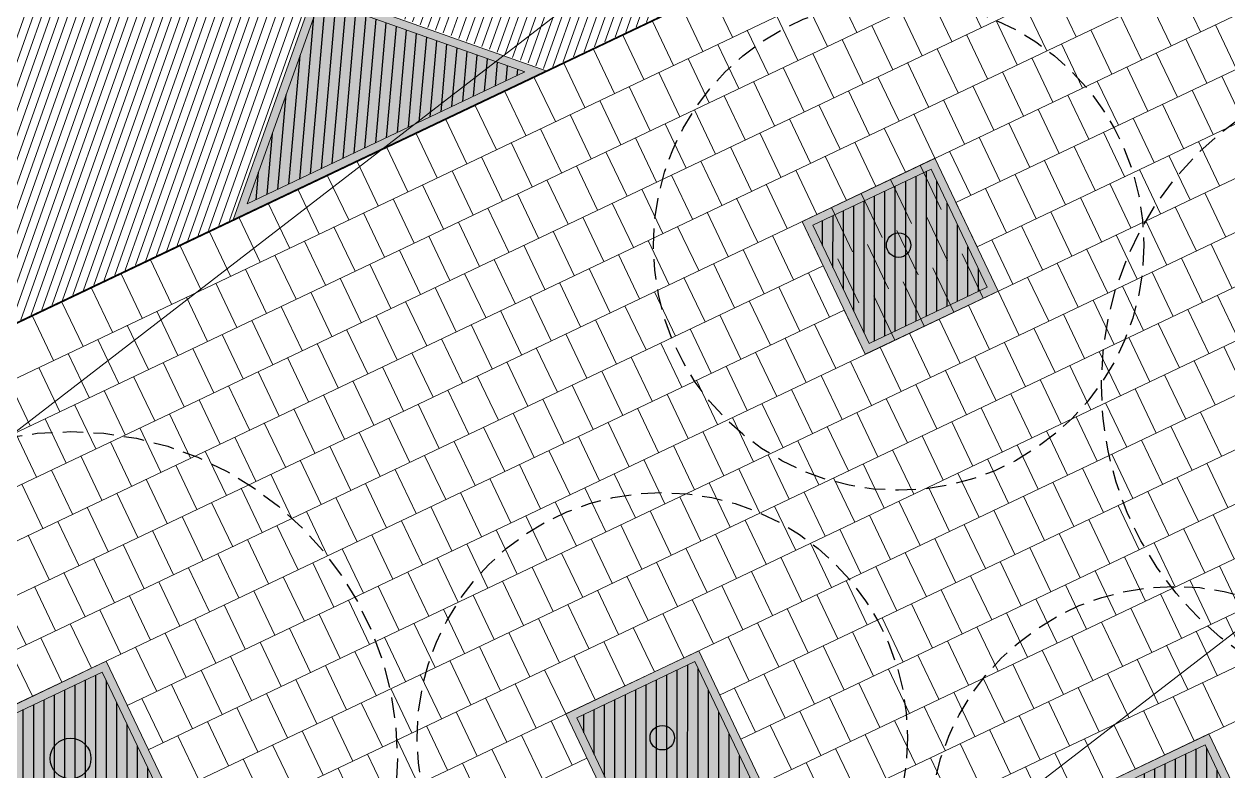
# Model space of a CAD drawing. Header units: metres. Extents: x 678805 to 1359287, y 2747329 to 5497370.
# Drawn here: x 679722.23 to 679736.96, y 2748713.43 to 2748722.57 of the extents above; entities that cross this region are included whole.
import ezdxf
from ezdxf.enums import TextEntityAlignment as Align

# ---------------------------------------------------------------- set-up
doc = ezdxf.new("R2010")
doc.units = ezdxf.units.M
doc.linetypes.add('XREF_MON_SFT_TREES$0$HIDDEN', pattern=[0.375, 0.25, -0.125])
for name, color, linetype in [('00_XREF_MON_HSC_PAVEMENT', 7, 'Continuous'), ('00_XREF_TWQ_SFT_TREES', 7, 'Continuous'), ('XREF_MON_HSC_PAVEMENT$0$03-TR-Tree Pit_Green', 74, 'Continuous'), ('XREF_MON_SFT_TREES$0$SL_TREE_CANOPY', 251, 'XREF_MON_SFT_TREES$0$HIDDEN'), ('XREF_MON_SFT_TREES$0$SL_TREE_TRUNK', 251, 'Continuous')]:
    doc.layers.add(name, color=color, linetype=linetype)
for name, color, linetype, true_color in [('02-L-Waterfeatures 01', 7, 'Continuous', 0x4da6ff), ('XREF_MON_HSC_PAVEMENT$0$03-TR-Tree Pit_White', 7, 'Continuous', 0xfcfcfc), ('XREF_MON_SFT_TREES$0$SL_TREE_ACACIA_ETBAICA', 7, 'Continuous', 0x405700), ('XREF_MON_SFT_TREES$0$SL_TREE_ACACIA_GERRARDII', 7, 'Continuous', 0x4c4c00), ('XREF_MON_SFT_TREES$0$SL_TREE_ACACIA_NILOTICA', 7, 'Continuous', 0x264d00), ('XREF_MON_SFT_TREES$0$SL_TREE_PROSOPIS_CINERARIA', 7, 'Continuous', 0x5f7f00)]:
    doc.layers.add(name, color=color, linetype=linetype, true_color=true_color)
for name, color, linetype, lineweight in [('XREF_MON_GENERAL_LAYOUT$0$02-L-Level Curves 0.25-0.75m', 33, 'Continuous', 5), ('XREF_MON_GENERAL_LAYOUT$0$02-L-Level Curves 1m', 37, 'Continuous', 5), ('XREF_MON_GENERAL_LAYOUT$0$02-L-Material Change', 251, 'Continuous', 5), ('XREF_MON_GENERAL_LAYOUT$0$04-BK-Tree Pit', 6, 'Continuous', 5), ('XREF_MON_HSC_PAVEMENT$0$02-L-B-Flat Bar', 251, 'Continuous', 5), ('XREF_MON_HSC_PAVEMENT$0$04-BK-Tree Pit', 6, 'Continuous', 5)]:
    doc.layers.add(name, color=color, linetype=linetype, lineweight=lineweight)
for name, color, linetype, lineweight, true_color in [('XREF_MON_HSC_PAVEMENT$0$02-L-Joints-Paviment_07_Precast Concrete Blocks 60X40', 7, 'Continuous', 5, 0x999999), ('XREF_MON_HSC_PAVEMENT$0$03-TR-Pavement_07_Precast Concrete Blocks 20X10', 7, 'Continuous', 5, 0x999999), ('XREF_MON_HSC_PAVEMENT$0$03-TR-Pavement_07_Precast Concrete Blocks 60X40', 7, 'Continuous', 5, 0x999999)]:
    doc.layers.add(name, color=color, linetype=linetype, lineweight=lineweight, true_color=true_color)
doc.layers.get('XREF_MON_SFT_TREES$0$SL_TREE_ACACIA_ETBAICA').off()
doc.layers.get('XREF_MON_SFT_TREES$0$SL_TREE_ACACIA_GERRARDII').off()
doc.layers.get('XREF_MON_SFT_TREES$0$SL_TREE_ACACIA_NILOTICA').off()
doc.layers.get('XREF_MON_SFT_TREES$0$SL_TREE_PROSOPIS_CINERARIA').off()
doc.styles.add('XREF_MON_GENERAL_LAYOUT$0$Standard', font='arial.ttf')

# ---------------------------------------------------------------- blocks, each defined once
blk = doc.blocks.new('XREF_MON_SFT_TREES$0$Prosopis_cineraria')
h = blk.add_hatch()
h.set_pattern_fill('ANSI31', color=256, scale=0.1)
edge = h.paths.add_edge_path()
edge.add_arc((0, 0), 4, 0, 360)
at = {"layer": 'XREF_MON_SFT_TREES$0$SL_TREE_TRUNK'}
h = blk.add_hatch(color=256, dxfattribs=at)
h.dxf.hatch_style = 1
edge = h.paths.add_edge_path()
edge.add_arc((0, 0), 0.25, 0, 360)
at = {"layer": 'XREF_MON_SFT_TREES$0$SL_TREE_CANOPY', "linetype": 'XREF_MON_SFT_TREES$0$HIDDEN'}
blk.add_circle((0, 0), 4, dxfattribs=at)
at = {"layer": 'XREF_MON_SFT_TREES$0$SL_TREE_TRUNK'}
blk.add_circle((0, 0), 0.25, dxfattribs=at)
blk = doc.blocks.new('XREF_MON_SFT_TREES$0$Acacia etbaica')
h = blk.add_hatch()
h.set_pattern_fill('ANSI31', color=256, scale=0.1)
edge = h.paths.add_edge_path()
edge.add_arc((0, 0), 3, 0, 360)
at = {"layer": 'XREF_MON_SFT_TREES$0$SL_TREE_TRUNK'}
h = blk.add_hatch(color=256, dxfattribs=at)
h.dxf.hatch_style = 1
edge = h.paths.add_edge_path()
edge.add_arc((0, 0), 0.15, 286.4511, 569.1271)
edge.add_arc((0, 0), 0.15, 209.1271, 286.4511)
at = {"layer": 'XREF_MON_SFT_TREES$0$SL_TREE_CANOPY'}
blk.add_circle((0, 0), 3, dxfattribs=at)
at = {"layer": 'XREF_MON_SFT_TREES$0$SL_TREE_TRUNK'}
blk.add_circle((0, 0), 0.15, dxfattribs=at)
blk.add_circle((0, 0), 0.15, dxfattribs=at)
blk = doc.blocks.new('XREF_MON_SFT_TREES$0$Acacia_nilotica')
h = blk.add_hatch()
h.set_pattern_fill('ANSI31', color=256, scale=0.1)
edge = h.paths.add_edge_path()
edge.add_arc((0, 0), 4, 0, 360)
at = {"layer": 'XREF_MON_SFT_TREES$0$SL_TREE_TRUNK'}
h = blk.add_hatch(color=256, dxfattribs=at)
h.dxf.hatch_style = 1
edge = h.paths.add_edge_path()
edge.add_arc((0, 0), 0.25, 0, 360)
at = {"layer": 'XREF_MON_SFT_TREES$0$SL_TREE_CANOPY', "linetype": 'XREF_MON_SFT_TREES$0$HIDDEN'}
blk.add_circle((0, 0), 4, dxfattribs=at)
at = {"layer": 'XREF_MON_SFT_TREES$0$SL_TREE_TRUNK'}
blk.add_circle((0, 0), 0.25, dxfattribs=at)
blk = doc.blocks.new('XREF_MON_SFT_TREES$0$Acacia_gerrardii_1')
h = blk.add_hatch()
h.set_pattern_fill('ANSI31', color=256, scale=0.1, style=0)
edge = h.paths.add_edge_path()
edge.add_ellipse((0, 0), major_axis=(-2.995, -1.722), ratio=0.760082, start_angle=0, end_angle=360)
at = {"layer": 'XREF_MON_SFT_TREES$0$SL_TREE_TRUNK'}
h = blk.add_hatch(color=256, dxfattribs=at)
h.dxf.hatch_style = 1
edge = h.paths.add_edge_path()
edge.add_arc((0, 0), 0.15, -7.3549, 352.6451)
at = {"layer": 'XREF_MON_SFT_TREES$0$SL_TREE_CANOPY'}
blk.add_ellipse((0, 0), major_axis=(-2.995, -1.722), ratio=0.760082, dxfattribs=at)
at = {"layer": 'XREF_MON_SFT_TREES$0$SL_TREE_TRUNK'}
blk.add_circle((0, 0), 0.15, dxfattribs=at)
blk.add_circle((0, 0), 0.15, dxfattribs=at)
blk = doc.blocks.new('XREF_MON_SFT_TREES')
at = {"layer": 'XREF_MON_SFT_TREES$0$SL_TREE_ACACIA_ETBAICA', "rotation": 25.44812939262281}
for p in [(679732.935, 2748719.866), (679730.043, 2748713.838), (679736.312, 2748712.69)]:
    blk.add_blockref('XREF_MON_SFT_TREES$0$Acacia etbaica', p, dxfattribs=at)
at = {"layer": 'XREF_MON_SFT_TREES$0$SL_TREE_ACACIA_GERRARDII', "rotation": 25.44812939262281}
blk.add_blockref('XREF_MON_SFT_TREES$0$Acacia_gerrardii_1', (679740.364, 2748709.444), dxfattribs=at)
at = {"layer": 'XREF_MON_SFT_TREES$0$SL_TREE_ACACIA_NILOTICA', "rotation": 25.44812939262281}
blk.add_blockref('XREF_MON_SFT_TREES$0$Acacia_nilotica', (679739.415, 2748718.153), dxfattribs=at)
at = {"layer": 'XREF_MON_SFT_TREES$0$SL_TREE_PROSOPIS_CINERARIA', "rotation": 25.44812939262281}
blk.add_blockref('XREF_MON_SFT_TREES$0$Prosopis_cineraria', (679722.803, 2748713.584), dxfattribs=at)
blk = doc.blocks.new('XREF_MON_HSC_PAVEMENT$0$Escocell Quadrat')
at = {"layer": 'XREF_MON_HSC_PAVEMENT$0$03-TR-Tree Pit_Green'}
h = blk.add_hatch(dxfattribs=at)
h.set_pattern_fill('ANSI31', color=256, scale=0.04, angle=19.5514)
h.set_pattern_definition([(64.551379247, (-1794786.01457, -2189831.7944), (-0.114677314033, 0.0545720958565), [])])
h.paths.add_polyline_path([(-1.159, 0.359), (-2.759, 0.359), (-2.759, -1.241), (-1.159, -1.241)])
at = {"layer": 'XREF_MON_HSC_PAVEMENT$0$03-TR-Tree Pit_White'}
h = blk.add_hatch(color=256, dxfattribs=at)
h.dxf.hatch_style = 1
h.paths.add_polyline_path([(-2.859, 0.459), (-1.059, 0.459), (-1.059, -1.341), (-2.859, -1.341)])
at = {"ltscale": 0.3}
blk.add_lwpolyline([(-2.759, -1.241), (-1.159, -1.241), (-1.159, 0.359), (-2.759, 0.359)], close=True, dxfattribs=at)
blk = doc.blocks.new('XREF_MON_HSC_PAVEMENT$0$Alcorque Parking 8m2')
at = {"layer": 'XREF_MON_HSC_PAVEMENT$0$03-TR-Tree Pit_Green', "ltscale": 0.3}
h = blk.add_hatch(dxfattribs=at)
h.set_pattern_fill('ANSI31', color=256, scale=0.04, angle=40)
h.set_pattern_definition([(85, (-679726.04474, -2748720.75428), (-0.1265167266577, 0.011068779329), [])])
h.paths.add_polyline_path([(-1.079, -0.384), (2.316, 1.231), (-0.189, 2.121)])
at = {"layer": 'XREF_MON_HSC_PAVEMENT$0$03-TR-Tree Pit_White'}
h = blk.add_hatch(color=256, dxfattribs=at)
h.dxf.hatch_style = 1
h.paths.add_polyline_path([(-1.254, -0.578), (2.577, 1.245), (-0.25, 2.249)])
blk = doc.blocks.new('XREF_MON_HSC_PAVEMENT')
at = {"layer": 'XREF_MON_HSC_PAVEMENT$0$03-TR-Pavement_07_Precast Concrete Blocks 20X10'}
h = blk.add_hatch(dxfattribs=at)
h.set_pattern_fill('ANSI31', color=256, scale=0.0315, angle=25.5)
h.set_pattern_definition([(70.5, (0, 0), (-0.094275932128, 0.033384858509), [])])
edge = h.paths.add_edge_path()
edge.add_line((679693.238, 2748712.205), (679695.035, 2748708.429))
edge.add_line((679695.035, 2748708.429), (679697.925, 2748707.403))
edge.add_line((679697.925, 2748707.403), (679701.77, 2748709.232))
edge.add_line((679701.77, 2748709.232), (679702.775, 2748712.059))
edge.add_line((679702.775, 2748712.059), (679705.602, 2748711.055))
edge.add_line((679705.602, 2748711.055), (679709.447, 2748712.885))
edge.add_line((679709.447, 2748712.885), (679710.451, 2748715.712))
edge.add_line((679710.451, 2748715.712), (679713.278, 2748714.708))
edge.add_line((679713.278, 2748714.708), (679717.123, 2748716.538))
edge.add_line((679717.123, 2748716.538), (679718.127, 2748719.365))
edge.add_line((679718.127, 2748719.365), (679720.954, 2748718.361))
edge.add_line((679720.954, 2748718.361), (679724.792, 2748720.187))
edge.add_line((679724.792, 2748720.187), (679725.802, 2748723.017))
edge.add_line((679725.802, 2748723.017), (679728.63, 2748722.014))
edge.add_line((679728.63, 2748722.014), (679732.474, 2748723.843))
edge.add_line((679732.474, 2748723.843), (679733.444, 2748726.576))
edge.add_line((679733.444, 2748726.576), (679733.478, 2748726.669))
edge.add_line((679733.478, 2748726.669), (679736.304, 2748725.666))
edge.add_line((679736.304, 2748725.666), (679740.149, 2748727.495))
edge.add_line((679740.149, 2748727.495), (679741.153, 2748730.322))
edge.add_line((679741.153, 2748730.322), (679743.98, 2748729.318))
edge.add_line((679743.98, 2748729.318), (679747.825, 2748731.148))
edge.add_line((679747.825, 2748731.148), (679748.847, 2748734.036))
edge.add_line((679748.847, 2748734.036), (679747.049, 2748737.816))
edge.add_line((679747.049, 2748737.816), (679693.237, 2748712.208))
at = {"layer": 'XREF_MON_HSC_PAVEMENT$0$02-L-B-Flat Bar'}
blk.add_lwpolyline([(679697.907, 2748707.394), (679747.819, 2748731.132)], dxfattribs=at)
at = {"layer": 'XREF_MON_HSC_PAVEMENT$0$02-L-Joints-Paviment_07_Precast Concrete Blocks 60X40'}
for points in [[(679732.166, 2748723.01), (679732.424, 2748722.468)], [(679733.688, 2748723.07), (679733.946, 2748722.528)], [(679736.371, 2748723.018), (679736.629, 2748722.476)], [(679730.645, 2748722.95), (679730.902, 2748722.409)], [(679731.805, 2748722.838), (679732.063, 2748722.297)], [(679733.327, 2748722.898), (679733.585, 2748722.356)], [(679734.849, 2748722.958), (679735.107, 2748722.416)], [(679736.01, 2748722.846), (679736.268, 2748722.304)], [(679730.283, 2748722.779), (679730.541, 2748722.237)], [(679732.966, 2748722.726), (679733.224, 2748722.184)], [(679734.488, 2748722.786), (679734.746, 2748722.244)], [(679729.922, 2748722.607), (679730.18, 2748722.065)], [(679731.444, 2748722.666), (679731.702, 2748722.125)], [(679732.605, 2748722.554), (679732.863, 2748722.013)], [(679734.127, 2748722.614), (679734.385, 2748722.072)], [(679735.649, 2748722.674), (679735.907, 2748722.132)], [(679736.81, 2748722.562), (679737.067, 2748722.02)], [(679729.561, 2748722.435), (679729.819, 2748721.893)], [(679731.083, 2748722.495), (679731.341, 2748721.953)], [(679733.766, 2748722.442), (679734.024, 2748721.901)], [(679735.288, 2748722.502), (679735.545, 2748721.96)], [(679736.448, 2748722.39), (679736.706, 2748721.848)], [(679729.2, 2748722.263), (679729.458, 2748721.721)], [(679730.722, 2748722.323), (679730.98, 2748721.781)], [(679732.244, 2748722.383), (679732.502, 2748721.841)], [(679733.405, 2748722.27), (679733.662, 2748721.729)], [(679734.926, 2748722.33), (679735.184, 2748721.788)], [(679730.361, 2748722.151), (679730.618, 2748721.609)], [(679731.883, 2748722.211), (679732.14, 2748721.669)], [(679733.043, 2748722.099), (679733.301, 2748721.557)], [(679734.565, 2748722.158), (679734.823, 2748721.617)], [(679736.087, 2748722.218), (679736.345, 2748721.676)], [(679728.839, 2748722.091), (679729.096, 2748721.549)], [(679729.999, 2748721.979), (679730.257, 2748721.437)], [(679731.521, 2748722.039), (679731.779, 2748721.497)], [(679734.204, 2748721.986), (679734.462, 2748721.445)], [(679735.726, 2748722.046), (679735.984, 2748721.504)], [(679728.477, 2748721.919), (679728.735, 2748721.377)], [(679729.638, 2748721.807), (679729.896, 2748721.265)], [(679731.16, 2748721.867), (679731.418, 2748721.325)], [(679732.682, 2748721.927), (679732.94, 2748721.385)], [(679733.843, 2748721.815), (679734.101, 2748721.273)], [(679735.365, 2748721.874), (679735.623, 2748721.333)], [(679736.887, 2748721.934), (679737.145, 2748721.392)], [(679728.116, 2748721.747), (679728.374, 2748721.206)], [(679730.799, 2748721.695), (679731.057, 2748721.153)], [(679732.321, 2748721.755), (679732.579, 2748721.213)], [(679735.004, 2748721.702), (679735.262, 2748721.161)], [(679736.526, 2748721.762), (679736.784, 2748721.22)], [(679727.755, 2748721.575), (679728.013, 2748721.034)], [(679729.277, 2748721.635), (679729.535, 2748721.093)], [(679730.438, 2748721.523), (679730.696, 2748720.981)], [(679731.96, 2748721.583), (679732.218, 2748721.041)], [(679733.482, 2748721.643), (679733.74, 2748721.101)], [(679734.643, 2748721.531), (679734.9, 2748720.989)], [(679736.164, 2748721.59), (679736.422, 2748721.049)], [(679727.394, 2748721.404), (679727.652, 2748720.862)], [(679728.916, 2748721.463), (679729.174, 2748720.922)], [(679731.599, 2748721.411), (679731.856, 2748720.869)], [(679733.121, 2748721.471), (679733.378, 2748720.929)], [(679734.281, 2748721.359), (679734.539, 2748720.817)], [(679735.803, 2748721.419), (679736.061, 2748720.877)], [(679727.033, 2748721.232), (679727.29, 2748720.69)], [(679728.555, 2748721.291), (679728.812, 2748720.75)], [(679730.077, 2748721.351), (679730.334, 2748720.809)], [(679731.237, 2748721.239), (679731.495, 2748720.697)], [(679732.759, 2748721.299), (679733.017, 2748720.757)], [(679735.442, 2748721.247), (679735.7, 2748720.705)], [(679728.193, 2748721.12), (679728.451, 2748720.578)], [(679729.715, 2748721.179), (679729.973, 2748720.638)], [(679730.876, 2748721.067), (679731.134, 2748720.526)], [(679732.398, 2748721.127), (679732.656, 2748720.585)], [(679733.92, 2748721.187), (679734.178, 2748720.645)], [(679735.081, 2748721.075), (679735.339, 2748720.533)], [(679736.603, 2748721.135), (679736.861, 2748720.593)], [(679726.671, 2748721.06), (679726.929, 2748720.518)], [(679727.832, 2748720.948), (679728.09, 2748720.406)], [(679729.354, 2748721.008), (679729.612, 2748720.466)], [(679732.037, 2748720.955), (679732.295, 2748720.413)], [(679733.559, 2748721.015), (679733.817, 2748720.473)], [(679736.242, 2748720.963), (679736.5, 2748720.421)], [(679726.31, 2748720.888), (679726.568, 2748720.346)], [(679727.471, 2748720.776), (679727.729, 2748720.234)], [(679728.993, 2748720.836), (679729.251, 2748720.294)], [(679730.515, 2748720.895), (679730.773, 2748720.354)], [(679731.676, 2748720.783), (679731.934, 2748720.242)], [(679733.198, 2748720.843), (679733.456, 2748720.301)], [(679734.72, 2748720.903), (679734.978, 2748720.361)], [(679735.881, 2748720.791), (679736.138, 2748720.249)], [(679725.949, 2748720.716), (679726.207, 2748720.174)], [(679728.632, 2748720.664), (679728.89, 2748720.122)], [(679730.154, 2748720.724), (679730.412, 2748720.182)], [(679732.837, 2748720.671), (679733.094, 2748720.129)], [(679734.359, 2748720.731), (679734.616, 2748720.189)], [(679735.519, 2748720.619), (679735.777, 2748720.077)], [(679725.588, 2748720.544), (679725.846, 2748720.002)], [(679727.11, 2748720.604), (679727.368, 2748720.062)], [(679728.271, 2748720.492), (679728.528, 2748719.95)], [(679729.793, 2748720.552), (679730.05, 2748720.01)], [(679731.315, 2748720.611), (679731.572, 2748720.07)], [(679732.475, 2748720.499), (679732.733, 2748719.958)], [(679733.997, 2748720.559), (679734.255, 2748720.017)], [(679736.68, 2748720.507), (679736.938, 2748719.965)], [(679725.227, 2748720.372), (679725.484, 2748719.831)], [(679726.749, 2748720.432), (679727.006, 2748719.89)], [(679729.431, 2748720.38), (679729.689, 2748719.838)], [(679730.953, 2748720.44), (679731.211, 2748719.898)], [(679732.114, 2748720.327), (679732.372, 2748719.786)], [(679733.636, 2748720.387), (679733.894, 2748719.845)], [(679735.158, 2748720.447), (679735.416, 2748719.905)], [(679736.319, 2748720.335), (679736.577, 2748719.793)], [(679724.865, 2748720.2), (679725.123, 2748719.659)], [(679726.387, 2748720.26), (679726.645, 2748719.718)], [(679727.909, 2748720.32), (679728.167, 2748719.778)], [(679729.07, 2748720.208), (679729.328, 2748719.666)], [(679730.592, 2748720.268), (679730.85, 2748719.726)], [(679733.275, 2748720.215), (679733.533, 2748719.674)], [(679734.797, 2748720.275), (679735.055, 2748719.733)], [(679726.026, 2748720.088), (679726.284, 2748719.547)], [(679727.548, 2748720.148), (679727.806, 2748719.606)], [(679728.709, 2748720.036), (679728.967, 2748719.494)], [(679730.231, 2748720.096), (679730.489, 2748719.554)], [(679731.753, 2748720.156), (679732.011, 2748719.614)], [(679732.914, 2748720.044), (679733.172, 2748719.502)], [(679734.436, 2748720.103), (679734.694, 2748719.562)], [(679735.958, 2748720.163), (679736.216, 2748719.621)], [(679724.504, 2748720.029), (679724.762, 2748719.487)], [(679725.665, 2748719.916), (679725.923, 2748719.375)], [(679727.187, 2748719.976), (679727.445, 2748719.434)], [(679729.87, 2748719.924), (679730.128, 2748719.382)], [(679731.392, 2748719.984), (679731.65, 2748719.442)], [(679734.075, 2748719.931), (679734.332, 2748719.39)], [(679735.597, 2748719.991), (679735.854, 2748719.449)], [(679724.143, 2748719.857), (679724.401, 2748719.315)], [(679725.304, 2748719.745), (679725.562, 2748719.203)], [(679726.826, 2748719.804), (679727.084, 2748719.263)], [(679728.348, 2748719.864), (679728.606, 2748719.322)], [(679729.509, 2748719.752), (679729.766, 2748719.21)], [(679731.031, 2748719.812), (679731.288, 2748719.27)], [(679732.553, 2748719.872), (679732.81, 2748719.33)], [(679733.713, 2748719.76), (679733.971, 2748719.218)], [(679735.235, 2748719.819), (679735.493, 2748719.278)], [(679736.757, 2748719.879), (679737.015, 2748719.337)], [(679723.782, 2748719.685), (679724.04, 2748719.143)], [(679726.465, 2748719.632), (679726.722, 2748719.091)], [(679727.987, 2748719.692), (679728.244, 2748719.15)], [(679730.669, 2748719.64), (679730.927, 2748719.098)], [(679732.191, 2748719.7), (679732.449, 2748719.158)], [(679733.352, 2748719.588), (679733.61, 2748719.046)], [(679734.874, 2748719.647), (679735.132, 2748719.106)], [(679736.396, 2748719.707), (679736.654, 2748719.165)], [(679723.421, 2748719.513), (679723.679, 2748718.971)], [(679724.943, 2748719.573), (679725.201, 2748719.031)], [(679726.103, 2748719.461), (679726.361, 2748718.919)], [(679727.625, 2748719.52), (679727.883, 2748718.979)], [(679729.147, 2748719.58), (679729.405, 2748719.038)], [(679730.308, 2748719.468), (679730.566, 2748718.926)], [(679731.83, 2748719.528), (679732.088, 2748718.986)], [(679734.513, 2748719.476), (679734.771, 2748718.934)], [(679736.035, 2748719.535), (679736.293, 2748718.994)], [(679723.06, 2748719.341), (679723.317, 2748718.799)], [(679724.582, 2748719.401), (679724.839, 2748718.859)], [(679727.264, 2748719.349), (679727.522, 2748718.807)], [(679728.786, 2748719.408), (679729.044, 2748718.867)], [(679729.947, 2748719.296), (679730.205, 2748718.754)], [(679731.469, 2748719.356), (679731.727, 2748718.814)], [(679732.991, 2748719.416), (679733.249, 2748718.874)], [(679734.152, 2748719.304), (679734.41, 2748718.762)], [(679735.674, 2748719.363), (679735.932, 2748718.822)], [(679722.698, 2748719.169), (679722.956, 2748718.627)], [(679724.22, 2748719.229), (679724.478, 2748718.687)], [(679725.742, 2748719.289), (679726, 2748718.747)], [(679726.903, 2748719.177), (679727.161, 2748718.635)], [(679728.425, 2748719.236), (679728.683, 2748718.695)], [(679731.108, 2748719.184), (679731.366, 2748718.642)], [(679732.63, 2748719.244), (679732.888, 2748718.702)], [(679735.313, 2748719.192), (679735.57, 2748718.65)], [(679736.835, 2748719.251), (679737.092, 2748718.71)], [(679723.859, 2748719.057), (679724.117, 2748718.515)], [(679725.381, 2748719.117), (679725.639, 2748718.575)], [(679726.542, 2748719.005), (679726.8, 2748718.463)], [(679728.064, 2748719.065), (679728.322, 2748718.523)], [(679729.586, 2748719.124), (679729.844, 2748718.583)], [(679730.747, 2748719.012), (679731.004, 2748718.47)], [(679732.269, 2748719.072), (679732.526, 2748718.53)], [(679733.791, 2748719.132), (679734.048, 2748718.59)], [(679734.951, 2748719.02), (679735.209, 2748718.478)], [(679736.473, 2748719.08), (679736.731, 2748718.538)], [(679722.337, 2748718.997), (679722.595, 2748718.455)], [(679723.498, 2748718.885), (679723.756, 2748718.343)], [(679725.02, 2748718.945), (679725.278, 2748718.403)], [(679727.703, 2748718.893), (679727.961, 2748718.351)], [(679729.225, 2748718.952), (679729.482, 2748718.411)], [(679731.907, 2748718.9), (679732.165, 2748718.358)], [(679733.429, 2748718.96), (679733.687, 2748718.418)], [(679736.112, 2748718.908), (679736.37, 2748718.366)], [(679723.137, 2748718.713), (679723.395, 2748718.172)], [(679724.659, 2748718.773), (679724.917, 2748718.231)], [(679726.181, 2748718.833), (679726.439, 2748718.291)], [(679727.341, 2748718.721), (679727.599, 2748718.179)], [(679728.863, 2748718.781), (679729.121, 2748718.239)], [(679730.385, 2748718.84), (679730.643, 2748718.299)], [(679731.546, 2748718.728), (679731.804, 2748718.186)], [(679733.068, 2748718.788), (679733.326, 2748718.246)], [(679734.59, 2748718.848), (679734.848, 2748718.306)], [(679735.751, 2748718.736), (679736.009, 2748718.194)], [(679724.298, 2748718.601), (679724.555, 2748718.059)], [(679725.82, 2748718.661), (679726.077, 2748718.119)], [(679728.502, 2748718.609), (679728.76, 2748718.067)], [(679730.024, 2748718.668), (679730.282, 2748718.127)], [(679732.707, 2748718.616), (679732.965, 2748718.074)], [(679734.229, 2748718.676), (679734.487, 2748718.134)], [(679735.39, 2748718.564), (679735.648, 2748718.022)], [(679736.912, 2748718.624), (679737.17, 2748718.082)], [(679722.776, 2748718.541), (679723.033, 2748718)], [(679723.936, 2748718.429), (679724.194, 2748717.888)], [(679725.458, 2748718.489), (679725.716, 2748717.947)], [(679726.98, 2748718.549), (679727.238, 2748718.007)], [(679728.141, 2748718.437), (679728.399, 2748717.895)], [(679729.663, 2748718.497), (679729.921, 2748717.955)], [(679731.185, 2748718.556), (679731.443, 2748718.015)], [(679732.346, 2748718.444), (679732.604, 2748717.903)], [(679733.868, 2748718.504), (679734.126, 2748717.962)], [(679736.551, 2748718.452), (679736.808, 2748717.91)], [(679722.414, 2748718.37), (679722.672, 2748717.828)], [(679725.097, 2748718.317), (679725.355, 2748717.775)], [(679726.619, 2748718.377), (679726.877, 2748717.835)], [(679727.78, 2748718.265), (679728.038, 2748717.723)], [(679729.302, 2748718.325), (679729.56, 2748717.783)], [(679730.824, 2748718.385), (679731.082, 2748717.843)], [(679731.985, 2748718.272), (679732.242, 2748717.731)], [(679733.507, 2748718.332), (679733.764, 2748717.79)], [(679735.029, 2748718.392), (679735.286, 2748717.85)], [(679736.189, 2748718.28), (679736.447, 2748717.738)], [(679722.053, 2748718.198), (679722.311, 2748717.656)], [(679723.575, 2748718.257), (679723.833, 2748717.716)], [(679724.736, 2748718.145), (679724.994, 2748717.604)], [(679726.258, 2748718.205), (679726.516, 2748717.663)], [(679728.941, 2748718.153), (679729.199, 2748717.611)], [(679730.463, 2748718.213), (679730.72, 2748717.671)], [(679733.145, 2748718.16), (679733.403, 2748717.619)], [(679734.667, 2748718.22), (679734.925, 2748717.678)], [(679723.214, 2748718.086), (679723.472, 2748717.544)], [(679724.375, 2748717.973), (679724.633, 2748717.432)], [(679725.897, 2748718.033), (679726.155, 2748717.491)], [(679727.419, 2748718.093), (679727.677, 2748717.551)], [(679728.58, 2748717.981), (679728.837, 2748717.439)], [(679730.101, 2748718.041), (679730.359, 2748717.499)], [(679731.623, 2748718.101), (679731.881, 2748717.559)], [(679732.784, 2748717.988), (679733.042, 2748717.447)], [(679734.306, 2748718.048), (679734.564, 2748717.506)], [(679735.828, 2748718.108), (679736.086, 2748717.566)], [(679722.853, 2748717.914), (679723.111, 2748717.372)], [(679725.536, 2748717.861), (679725.793, 2748717.32)], [(679727.058, 2748717.921), (679727.315, 2748717.379)], [(679729.74, 2748717.869), (679729.998, 2748717.327)], [(679731.262, 2748717.929), (679731.52, 2748717.387)], [(679733.945, 2748717.876), (679734.203, 2748717.335)], [(679735.467, 2748717.936), (679735.725, 2748717.394)], [(679736.628, 2748717.824), (679736.886, 2748717.282)], [(679722.492, 2748717.742), (679722.749, 2748717.2)], [(679724.014, 2748717.802), (679724.271, 2748717.26)], [(679725.174, 2748717.69), (679725.432, 2748717.148)], [(679726.696, 2748717.749), (679726.954, 2748717.208)], [(679728.218, 2748717.809), (679728.476, 2748717.267)], [(679729.379, 2748717.697), (679729.637, 2748717.155)], [(679730.901, 2748717.757), (679731.159, 2748717.215)], [(679732.423, 2748717.817), (679732.681, 2748717.275)], [(679733.584, 2748717.705), (679733.842, 2748717.163)], [(679735.106, 2748717.764), (679735.364, 2748717.222)], [(679722.13, 2748717.57), (679722.388, 2748717.028)], [(679723.652, 2748717.63), (679723.91, 2748717.088)], [(679726.335, 2748717.577), (679726.593, 2748717.036)], [(679727.857, 2748717.637), (679728.115, 2748717.095)], [(679730.54, 2748717.585), (679730.798, 2748717.043)], [(679732.062, 2748717.645), (679732.32, 2748717.103)], [(679733.223, 2748717.533), (679733.48, 2748716.991)], [(679734.745, 2748717.592), (679735.002, 2748717.051)], [(679736.267, 2748717.652), (679736.524, 2748717.11)], [(679723.291, 2748717.458), (679723.549, 2748716.916)], [(679724.813, 2748717.518), (679725.071, 2748716.976)], [(679725.974, 2748717.406), (679726.232, 2748716.864)], [(679727.496, 2748717.465), (679727.754, 2748716.924)], [(679729.018, 2748717.525), (679729.276, 2748716.983)], [(679730.179, 2748717.413), (679730.437, 2748716.871)], [(679731.701, 2748717.473), (679731.959, 2748716.931)], [(679734.383, 2748717.421), (679734.641, 2748716.879)], [(679735.905, 2748717.48), (679736.163, 2748716.939)], [(679722.93, 2748717.286), (679723.188, 2748716.744)], [(679724.452, 2748717.346), (679724.71, 2748716.804)], [(679725.613, 2748717.234), (679725.871, 2748716.692)], [(679727.135, 2748717.293), (679727.393, 2748716.752)], [(679728.657, 2748717.353), (679728.915, 2748716.811)], [(679729.818, 2748717.241), (679730.075, 2748716.699)], [(679731.339, 2748717.301), (679731.597, 2748716.759)], [(679732.861, 2748717.361), (679733.119, 2748716.819)], [(679734.022, 2748717.249), (679734.28, 2748716.707)], [(679735.544, 2748717.308), (679735.802, 2748716.767)], [(679722.569, 2748717.114), (679722.827, 2748716.572)], [(679724.091, 2748717.174), (679724.349, 2748716.632)], [(679726.774, 2748717.122), (679727.031, 2748716.58)], [(679728.296, 2748717.181), (679728.553, 2748716.64)], [(679730.978, 2748717.129), (679731.236, 2748716.587)], [(679732.5, 2748717.189), (679732.758, 2748716.647)], [(679735.183, 2748717.137), (679735.441, 2748716.595)], [(679736.705, 2748717.196), (679736.963, 2748716.655)], [(679722.208, 2748716.942), (679722.465, 2748716.4)], [(679723.73, 2748717.002), (679723.987, 2748716.46)], [(679725.252, 2748717.062), (679725.509, 2748716.52)], [(679726.412, 2748716.95), (679726.67, 2748716.408)], [(679727.934, 2748717.009), (679728.192, 2748716.468)], [(679729.456, 2748717.069), (679729.714, 2748716.527)], [(679730.617, 2748716.957), (679730.875, 2748716.415)], [(679732.139, 2748717.017), (679732.397, 2748716.475)], [(679733.661, 2748717.077), (679733.919, 2748716.535)], [(679734.822, 2748716.965), (679735.08, 2748716.423)], [(679736.344, 2748717.024), (679736.602, 2748716.483)], [(679723.368, 2748716.83), (679723.626, 2748716.288)], [(679724.89, 2748716.89), (679725.148, 2748716.348)], [(679727.573, 2748716.838), (679727.831, 2748716.296)], [(679729.095, 2748716.897), (679729.353, 2748716.356)], [(679731.778, 2748716.845), (679732.036, 2748716.303)], [(679733.3, 2748716.905), (679733.558, 2748716.363)], [(679734.461, 2748716.793), (679734.718, 2748716.251)], [(679735.983, 2748716.853), (679736.24, 2748716.311)], [(679723.007, 2748716.658), (679723.265, 2748716.116)], [(679724.529, 2748716.718), (679724.787, 2748716.176)], [(679726.051, 2748716.778), (679726.309, 2748716.236)], [(679727.212, 2748716.666), (679727.47, 2748716.124)], [(679728.734, 2748716.726), (679728.992, 2748716.184)], [(679730.256, 2748716.785), (679730.514, 2748716.244)], [(679731.417, 2748716.673), (679731.675, 2748716.131)], [(679732.939, 2748716.733), (679733.197, 2748716.191)], [(679735.621, 2748716.681), (679735.879, 2748716.139)], [(679724.168, 2748716.546), (679724.426, 2748716.004)], [(679725.69, 2748716.606), (679725.948, 2748716.064)], [(679728.373, 2748716.554), (679728.631, 2748716.012)], [(679729.895, 2748716.613), (679730.153, 2748716.072)], [(679731.056, 2748716.501), (679731.313, 2748715.96)], [(679732.578, 2748716.561), (679732.835, 2748716.019)], [(679734.099, 2748716.621), (679734.357, 2748716.079)], [(679735.26, 2748716.509), (679735.518, 2748715.967)], [(679736.782, 2748716.569), (679737.04, 2748716.027)], [(679722.646, 2748716.486), (679722.904, 2748715.945)], [(679723.807, 2748716.374), (679724.065, 2748715.833)], [(679725.329, 2748716.434), (679725.587, 2748715.892)], [(679726.851, 2748716.494), (679727.109, 2748715.952)], [(679728.012, 2748716.382), (679728.269, 2748715.84)], [(679729.534, 2748716.442), (679729.791, 2748715.9)], [(679732.216, 2748716.389), (679732.474, 2748715.847)], [(679733.738, 2748716.449), (679733.996, 2748715.907)], [(679736.421, 2748716.397), (679736.679, 2748715.855)], [(679722.285, 2748716.315), (679722.543, 2748715.773)], [(679723.446, 2748716.202), (679723.703, 2748715.661)], [(679724.968, 2748716.262), (679725.225, 2748715.72)], [(679726.49, 2748716.322), (679726.747, 2748715.78)], [(679727.65, 2748716.21), (679727.908, 2748715.668)], [(679729.172, 2748716.27), (679729.43, 2748715.728)], [(679730.694, 2748716.329), (679730.952, 2748715.788)], [(679731.855, 2748716.217), (679732.113, 2748715.676)], [(679733.377, 2748716.277), (679733.635, 2748715.735)], [(679734.899, 2748716.337), (679735.157, 2748715.795)], [(679736.06, 2748716.225), (679736.318, 2748715.683)], [(679724.606, 2748716.09), (679724.864, 2748715.549)], [(679726.128, 2748716.15), (679726.386, 2748715.608)], [(679728.811, 2748716.098), (679729.069, 2748715.556)], [(679730.333, 2748716.158), (679730.591, 2748715.616)], [(679733.016, 2748716.105), (679733.274, 2748715.564)], [(679734.538, 2748716.165), (679734.796, 2748715.623)], [(679735.699, 2748716.053), (679735.957, 2748715.511)], [(679723.084, 2748716.031), (679723.342, 2748715.489)], [(679724.245, 2748715.918), (679724.503, 2748715.377)], [(679725.767, 2748715.978), (679726.025, 2748715.436)], [(679727.289, 2748716.038), (679727.547, 2748715.496)], [(679728.45, 2748715.926), (679728.708, 2748715.384)], [(679729.972, 2748715.986), (679730.23, 2748715.444)], [(679731.494, 2748716.046), (679731.752, 2748715.504)], [(679732.655, 2748715.933), (679732.913, 2748715.392)], [(679734.177, 2748715.993), (679734.435, 2748715.451)], [(679736.859, 2748715.941), (679737.117, 2748715.399)], [(679722.723, 2748715.859), (679722.981, 2748715.317)], [(679725.406, 2748715.806), (679725.664, 2748715.265)], [(679726.928, 2748715.866), (679727.186, 2748715.324)], [(679729.611, 2748715.814), (679729.869, 2748715.272)], [(679731.133, 2748715.874), (679731.391, 2748715.332)], [(679732.294, 2748715.762), (679732.551, 2748715.22)], [(679733.816, 2748715.821), (679734.073, 2748715.28)], [(679735.338, 2748715.881), (679735.595, 2748715.339)], [(679736.498, 2748715.769), (679736.756, 2748715.227)], [(679722.362, 2748715.687), (679722.62, 2748715.145)], [(679723.884, 2748715.747), (679724.142, 2748715.205)], [(679725.045, 2748715.634), (679725.303, 2748715.093)], [(679726.567, 2748715.694), (679726.825, 2748715.152)], [(679728.089, 2748715.754), (679728.347, 2748715.212)], [(679729.25, 2748715.642), (679729.507, 2748715.1)], [(679730.772, 2748715.702), (679731.029, 2748715.16)], [(679733.454, 2748715.649), (679733.712, 2748715.108)], [(679734.976, 2748715.709), (679735.234, 2748715.167)], [(679722.001, 2748715.515), (679722.259, 2748714.973)], [(679723.523, 2748715.575), (679723.781, 2748715.033)], [(679726.206, 2748715.522), (679726.463, 2748714.981)], [(679727.728, 2748715.582), (679727.985, 2748715.04)], [(679728.888, 2748715.47), (679729.146, 2748714.928)], [(679730.41, 2748715.53), (679730.668, 2748714.988)], [(679731.932, 2748715.59), (679732.19, 2748715.048)], [(679733.093, 2748715.478), (679733.351, 2748714.936)], [(679734.615, 2748715.537), (679734.873, 2748714.996)], [(679736.137, 2748715.597), (679736.395, 2748715.055)], [(679723.162, 2748715.403), (679723.419, 2748714.861)], [(679724.684, 2748715.463), (679724.941, 2748714.921)], [(679725.844, 2748715.351), (679726.102, 2748714.809)], [(679727.366, 2748715.41), (679727.624, 2748714.869)], [(679730.049, 2748715.358), (679730.307, 2748714.816)], [(679731.571, 2748715.418), (679731.829, 2748714.876)], [(679734.254, 2748715.365), (679734.512, 2748714.824)], [(679735.776, 2748715.425), (679736.034, 2748714.883)], [(679722.8, 2748715.231), (679723.058, 2748714.689)], [(679724.322, 2748715.291), (679724.58, 2748714.749)], [(679725.483, 2748715.179), (679725.741, 2748714.637)], [(679727.005, 2748715.238), (679727.263, 2748714.697)], [(679728.527, 2748715.298), (679728.785, 2748714.756)], [(679729.688, 2748715.186), (679729.946, 2748714.644)], [(679731.21, 2748715.246), (679731.468, 2748714.704)], [(679732.732, 2748715.306), (679732.99, 2748714.764)], [(679733.893, 2748715.194), (679734.151, 2748714.652)], [(679735.415, 2748715.253), (679735.673, 2748714.712)], [(679736.937, 2748715.313), (679737.195, 2748714.771)], [(679722.439, 2748715.059), (679722.697, 2748714.517)], [(679723.961, 2748715.119), (679724.219, 2748714.577)], [(679726.644, 2748715.067), (679726.902, 2748714.525)], [(679728.166, 2748715.126), (679728.424, 2748714.585)], [(679730.849, 2748715.074), (679731.107, 2748714.532)], [(679732.371, 2748715.134), (679732.629, 2748714.592)], [(679733.532, 2748715.022), (679733.789, 2748714.48)], [(679735.054, 2748715.082), (679735.311, 2748714.54)], [(679736.576, 2748715.141), (679736.833, 2748714.6)], [(679722.078, 2748714.887), (679722.336, 2748714.345)], [(679723.6, 2748714.947), (679723.858, 2748714.405)], [(679725.122, 2748715.007), (679725.38, 2748714.465)], [(679726.283, 2748714.895), (679726.541, 2748714.353)], [(679727.805, 2748714.954), (679728.063, 2748714.413)], [(679729.327, 2748715.014), (679729.585, 2748714.472)], [(679732.01, 2748714.962), (679732.267, 2748714.42)], [(679734.692, 2748714.91), (679734.95, 2748714.368)], [(679736.214, 2748714.969), (679736.472, 2748714.428)], [(679724.761, 2748714.835), (679725.019, 2748714.293)], [(679727.444, 2748714.783), (679727.701, 2748714.241)], [(679728.966, 2748714.842), (679729.223, 2748714.301)], [(679731.648, 2748714.79), (679731.906, 2748714.248)], [(679733.17, 2748714.85), (679733.428, 2748714.308)], [(679734.331, 2748714.738), (679734.589, 2748714.196)], [(679735.853, 2748714.798), (679736.111, 2748714.256)], [(679724.4, 2748714.663), (679724.657, 2748714.121)], [(679725.922, 2748714.723), (679726.179, 2748714.181)], [(679727.082, 2748714.611), (679727.34, 2748714.069)], [(679728.604, 2748714.67), (679728.862, 2748714.129)], [(679731.287, 2748714.618), (679731.545, 2748714.076)], [(679732.809, 2748714.678), (679733.067, 2748714.136)], [(679735.492, 2748714.626), (679735.75, 2748714.084)], [(679724.038, 2748714.491), (679724.296, 2748713.949)], [(679725.56, 2748714.551), (679725.818, 2748714.009)], [(679726.721, 2748714.439), (679726.979, 2748713.897)], [(679728.243, 2748714.499), (679728.501, 2748713.957)], [(679730.926, 2748714.446), (679731.184, 2748713.905)], [(679732.448, 2748714.506), (679732.706, 2748713.964)], [(679733.97, 2748714.566), (679734.228, 2748714.024)], [(679735.131, 2748714.454), (679735.389, 2748713.912)], [(679736.653, 2748714.514), (679736.911, 2748713.972)], [(679723.677, 2748714.319), (679723.935, 2748713.777)], [(679725.199, 2748714.379), (679725.457, 2748713.837)], [(679727.882, 2748714.327), (679728.14, 2748713.785)], [(679732.087, 2748714.334), (679732.345, 2748713.792)], [(679733.609, 2748714.394), (679733.867, 2748713.852)], [(679736.292, 2748714.342), (679736.549, 2748713.8)], [(679724.838, 2748714.207), (679725.096, 2748713.665)], [(679726.36, 2748714.267), (679726.618, 2748713.725)], [(679727.521, 2748714.155), (679727.779, 2748713.613)], [(679731.726, 2748714.162), (679731.983, 2748713.621)], [(679733.248, 2748714.222), (679733.505, 2748713.68)], [(679734.77, 2748714.282), (679735.027, 2748713.74)], [(679735.93, 2748714.17), (679736.188, 2748713.628)], [(679724.477, 2748714.035), (679724.735, 2748713.493)], [(679725.999, 2748714.095), (679726.257, 2748713.553)], [(679728.682, 2748714.043), (679728.939, 2748713.501)], [(679732.886, 2748714.05), (679733.144, 2748713.508)], [(679734.408, 2748714.11), (679734.666, 2748713.568)], [(679735.569, 2748713.998), (679735.827, 2748713.456)], [(679724.116, 2748713.863), (679724.374, 2748713.322)], [(679725.638, 2748713.923), (679725.895, 2748713.381)], [(679727.16, 2748713.983), (679727.417, 2748713.441)], [(679728.32, 2748713.871), (679728.578, 2748713.329)], [(679731.364, 2748713.99), (679731.622, 2748713.449)], [(679732.525, 2748713.878), (679732.783, 2748713.337)], [(679734.047, 2748713.938), (679734.305, 2748713.396)], [(679725.276, 2748713.751), (679725.534, 2748713.21)], [(679726.798, 2748713.811), (679727.056, 2748713.269)], [(679727.959, 2748713.699), (679728.217, 2748713.157)], [(679732.164, 2748713.706), (679732.422, 2748713.165)], [(679733.686, 2748713.766), (679733.944, 2748713.224)], [(679735.208, 2748713.826), (679735.466, 2748713.284)], [(679724.915, 2748713.579), (679725.173, 2748713.038)], [(679726.437, 2748713.639), (679726.695, 2748713.097)], [(679733.325, 2748713.594), (679733.583, 2748713.053)], [(679734.847, 2748713.654), (679735.105, 2748713.112)], [(679726.076, 2748713.467), (679726.334, 2748712.926)], [(679727.598, 2748713.527), (679727.856, 2748712.985)], [(679731.803, 2748713.535), (679732.061, 2748712.993)], [(679734.486, 2748713.482), (679734.743, 2748712.941)]]:
    blk.add_lwpolyline(points, dxfattribs=at)
at = {"layer": 'XREF_MON_HSC_PAVEMENT$0$03-TR-Pavement_07_Precast Concrete Blocks 60X40'}
for p, q in [((679602.439, 2748661.942), (679961.734, 2748832.918)), ((679602.698, 2748661.401), (679961.992, 2748832.376)), ((679602.956, 2748660.859), (679962.25, 2748831.835)), ((679603.215, 2748660.318), (679962.509, 2748831.293)), ((679603.474, 2748659.776), (679962.768, 2748830.752)), ((679603.732, 2748659.235), (679963.026, 2748830.21)), ((679733.636, 2748720.387), (679963.285, 2748829.669)), ((679733.894, 2748719.845), (679963.543, 2748829.127)), ((679723.497, 2748714.233), (679963.802, 2748828.586)), ((679723.755, 2748713.692), (679904.349, 2748799.63)), ((679713.899, 2748708.337), (679904.607, 2748799.088)), ((679712.479, 2748703.01), (679894.644, 2748789.696)), ((679717.042, 2748704.517), (679892.149, 2748787.844)), ((679714.157, 2748707.795), (679851.409, 2748773.109)), ((679704.301, 2748702.441), (679753.601, 2748725.901)), ((679703.351, 2748699.996), (679746.789, 2748720.666)), ((679707.915, 2748701.503), (679747.047, 2748720.124)), ((679603.991, 2748658.694), (679732.011, 2748719.614)), ((679664.567, 2748686.855), (679732.269, 2748719.072)), ((679730.745, 2748714.36), (679738.511, 2748718.056)), ((679731.003, 2748713.819), (679738.769, 2748717.514)), ((679694.224, 2748696.981), (679729.12, 2748713.587))]:
    blk.add_line(p, q, dxfattribs=at)
at = {"layer": 'XREF_MON_HSC_PAVEMENT$0$04-BK-Tree Pit'}
blk.add_blockref('XREF_MON_HSC_PAVEMENT$0$Alcorque Parking 8m2', (679726.045, 2748720.754), dxfattribs=at)
at = {"layer": 'XREF_MON_HSC_PAVEMENT$0$04-BK-Tree Pit', "rotation": 25.44862075299672}
for p in [(679734.532, 2748720.97), (679731.642, 2748714.943), (679724.393, 2748714.816), (679737.884, 2748713.926)]:
    blk.add_blockref('XREF_MON_HSC_PAVEMENT$0$Escocell Quadrat', p, dxfattribs=at)
blk = doc.blocks.new('XREF_MON_GENERAL_LAYOUT$0$Escocell Quadrat')
at = {"ltscale": 0.3}
blk.add_lwpolyline([(-2.759, -1.241), (-1.159, -1.241), (-1.159, 0.359), (-2.759, 0.359)], close=True, dxfattribs=at)
at = {"layer": 'XREF_MON_GENERAL_LAYOUT$0$02-L-Material Change', "ltscale": 0.3}
blk.add_lwpolyline([(-2.859, -1.341), (-1.059, -1.341), (-1.059, 0.459), (-2.859, 0.459)], close=True, dxfattribs=at)
blk = doc.blocks.new('XREF_MON_GENERAL_LAYOUT$0$Alcorque Parking 8m2')
blk.add_lwpolyline([(2.316, 1.231), (-0.189, 2.121), (-1.079, -0.384)], close=True)
at = {"layer": 'XREF_MON_GENERAL_LAYOUT$0$02-L-Material Change'}
blk.add_lwpolyline([(2.577, 1.245), (-0.25, 2.249), (-1.254, -0.578)], close=True, dxfattribs=at)
blk = doc.blocks.new('XREF_MON_GENERAL_LAYOUT')
at = {"layer": 'XREF_MON_GENERAL_LAYOUT$0$02-L-Level Curves 0.25-0.75m', "ltscale": 0.3}
blk.add_lwpolyline([(679696.776, 2748684.105), (679797.876, 2748762.002), (679792.236, 2748759.983)], dxfattribs=at)
at = {"layer": 'XREF_MON_GENERAL_LAYOUT$0$02-L-Level Curves 1m', "ltscale": 0.3}
blk.add_lwpolyline([(679744.861, 2748737.439), (679750.522, 2748739.48), (679678.095, 2748683.621)], dxfattribs=at)
at = {"layer": 'XREF_MON_GENERAL_LAYOUT$0$02-L-Material Change', "ltscale": 0.3}
blk.add_lwpolyline([(679697.939, 2748707.398), (679747.816, 2748731.133)], dxfattribs=at)
at = {"layer": 'XREF_MON_GENERAL_LAYOUT$0$04-BK-Tree Pit'}
blk.add_blockref('XREF_MON_GENERAL_LAYOUT$0$Alcorque Parking 8m2', (679726.045, 2748720.754), dxfattribs=at)
at = {"layer": 'XREF_MON_GENERAL_LAYOUT$0$04-BK-Tree Pit', "rotation": 25.44862075299672}
for p in [(679734.532, 2748720.97), (679731.642, 2748714.943), (679724.393, 2748714.816), (679737.884, 2748713.926)]:
    blk.add_blockref('XREF_MON_GENERAL_LAYOUT$0$Escocell Quadrat', p, dxfattribs=at)
at = {"style": 'XREF_MON_GENERAL_LAYOUT$0$Standard'}
for tag, rotation, p in [('604,00', 330.2643, (679905.77, 2748776.558)), ('603,00', 330.2643, (679901.861, 2748753.477)), ('600,00', 133.826, (679944.597, 2748745.153)), ('602,00', 330.2643, (679883.319, 2748738.727)), ('601,00', 117.8906, (679920.972, 2748732.87)), ('601,00', 330.2643, (679864.777, 2748723.976)), ('600,00', 40.8833, (679777.405, 2748705.444, 1.17)), ('602,00', 330.2643, (679941.275, 2748705.483)), ('601,00', 40.8833, (679701.798, 2748703.889, 1.17)), ('598,00', 62.091, (679810.267, 2748702.619)), ('600,00', 330.2643, (679877.781, 2748691.131)), ('600,00', 19.5511, (679920.444, 2748685.496)), ('601,00', 330.2643, (679934.813, 2748683.804)), ('599,00', 330.2643, (679854.567, 2748679.061)), ('600,00', 88.3928, (679743.913, 2748675.572)), ('599,00', 20.6086, (679924.26, 2748675.216)), ('601,00', 88.3928, (679728.035, 2748671.318, -2)), ('602,00', 88.3928, (679711.826, 2748665.966, -1)), ('603,00', 88.3928, (679695.615, 2748660.611)), ('599,00', 40.8833, (679788.807, 2748655.829, 1.17)), ('601,00', 40.8833, (679627.612, 2748644.603, 1.17)), ('603,00', 41.7058, (679702.499, 2748628.484, 1.17)), ('600,00', 40.8833, (679645.925, 2748597.926, 1.17)), ('599,00', 34.2277, (679673.574, 2748555.136, 5.34))]:
    blk.add_attdef(tag, text='', height=1, rotation=rotation, dxfattribs=at).set_placement(p, align=Align.MIDDLE)
at = {"ltscale": 0.3, "style": 'XREF_MON_GENERAL_LAYOUT$0$Standard'}
for tag, rotation, p in [('603,50', 330.2643, (679911.501, 2748760.57)), ('602,50', 330.2643, (679892.865, 2748745.846)), ('600,50', 133.826, (679933.048, 2748738.729)), ('601,50', 330.2643, (679873.581, 2748731.671)), ('601,50', 101.2857, (679909.522, 2748726.945)), ('602,50', 330.2643, (679948.625, 2748713.86)), ('600,50', 39.606, (679743.243, 2748706.971)), ('600,50', 330.2643, (679880.266, 2748702.726)), ('600,50', 17.3537, (679917.615, 2748690.554)), ('599,50', 330.2643, (679867.197, 2748684.716)), ('599,50', 18.8944, (679921.71, 2748680.578)), ('599,50', 39.606, (679778.991, 2748677.241)), ('600,50', 88.3928, (679735.925, 2748673.586)), ('601,50', 88.3928, (679719.906, 2748668.581)), ('602,50', 88.3928, (679703.474, 2748663.452)), ('598,50', 330.2643, (679861.765, 2748662.397)), ('601,50', 39.606, (679610.513, 2748662.061)), ('600,00', 41.7058, (679752.308, 2748637.685)), ('601,00', 41.7058, (679736.044, 2748634.538)), ('599,00', 35.0835, (679763.043, 2748634.415, 1.17)), ('602,00', 41.7058, (679720.174, 2748633.096, 1.17)), ('600,00', 35.0835, (679747.063, 2748629.903, 1.17)), ('601,00', 35.0835, (679731.246, 2748625.239, 1.17)), ('600,50', 39.606, (679636.92, 2748621.339)), ('602,00', 35.0835, (679715.4, 2748620.639, 1.17)), ('599,50', 28.7604, (679659.482, 2748574.323))]:
    blk.add_attdef(tag, text='', height=1, rotation=rotation, dxfattribs=at).set_placement(p, align=Align.MIDDLE)

msp = doc.modelspace()

# ---------------------------------------------------------------- block references
at = {"layer": '00_XREF_MON_HSC_PAVEMENT'}
msp.add_blockref('XREF_MON_HSC_PAVEMENT', (0, 0), dxfattribs=at)
at = {"layer": '00_XREF_TWQ_SFT_TREES'}
msp.add_blockref('XREF_MON_SFT_TREES', (0, 0), dxfattribs=at)
at = {"layer": '02-L-Waterfeatures 01', "color": 18, "true_color": 0x000000}
msp.add_blockref('XREF_MON_GENERAL_LAYOUT', (0, 0), dxfattribs=at)

doc.saveas('drawing.dxf')
